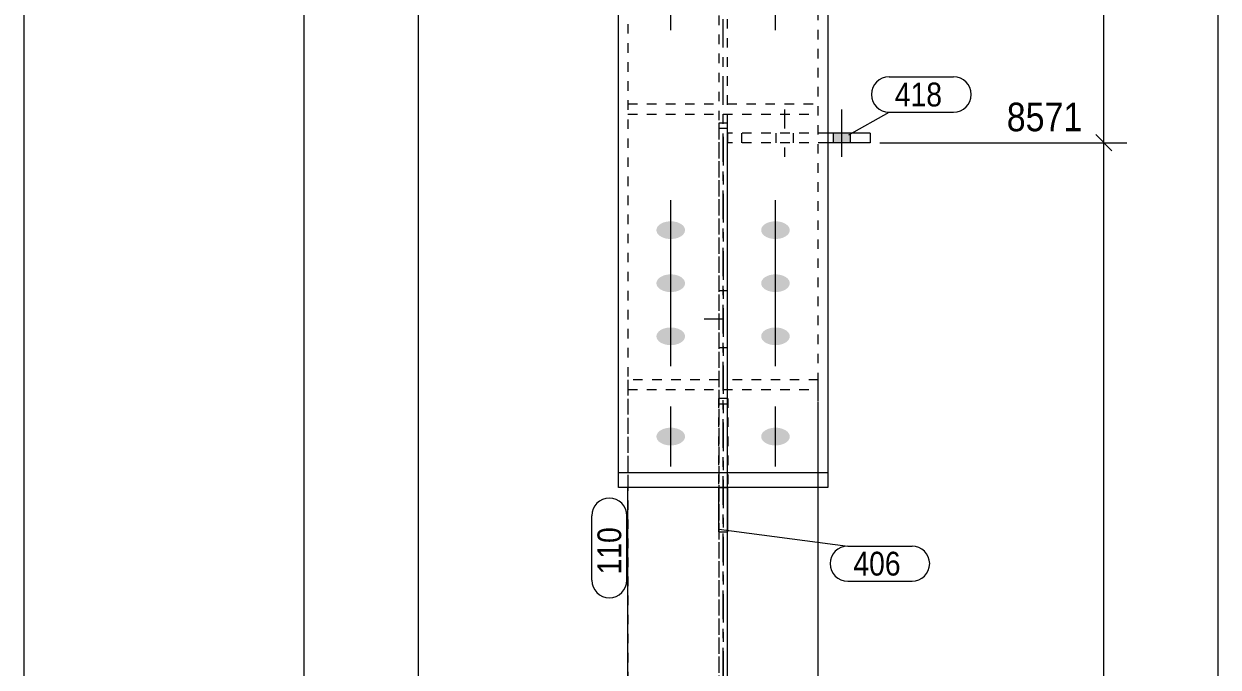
# Model space of a CAD drawing. Header units: millimetres. Extents: x 2 to 579, y 1 to 825.
# Drawn here: x 5 to 130.4, y 590.8 to 658.3 of the extents above; entities that cross this region are included whole.
import ezdxf

# ---------------------------------------------------------------- set-up
doc = ezdxf.new("R2010")
doc.units = ezdxf.units.MM
for name, pattern in [('XKITLINE00', [0]), ('XKITLINE01', [4, 1, -1, 1, -1]), ('XKITLINE02', [4, 2, -2]), ('XKITLINE03', [6, 3, -1, 1, -1])]:
    doc.linetypes.add(name, pattern=pattern)
for name, color, linetype, lineweight in [('Bolt', 3, 'Continuous', 0), ('Dimensions', 7, 'Continuous', 0), ('DrawingSheet', 5, 'Continuous', 0), ('Part', 2, 'Continuous', 0), ('PartMark', 7, 'Continuous', 0)]:
    doc.layers.add(name, color=color, linetype=linetype, lineweight=lineweight)
doc.styles.add('ARIAL', font='ARIAL.TTF')

# ---------------------------------------------------------------- blocks, each defined once
blk = doc.blocks.new('*A43')
at = {"layer": 'Bolt'}
for points in [[(72.91, 635.71), (72.88, 635.71), (72.84, 635.71), (72.8, 635.71), (72.77, 635.72), (72.73, 635.72), (72.69, 635.72), (72.66, 635.73), (72.62, 635.73), (72.59, 635.74), (72.55, 635.74), (72.51, 635.75), (72.48, 635.76), (72.44, 635.76), (72.41, 635.77), (72.38, 635.78), (72.34, 635.79), (72.31, 635.8), (72.28, 635.81), (72.24, 635.82), (72.21, 635.83), (72.18, 635.84), (72.15, 635.85), (72.12, 635.87), (72.09, 635.88), (72.06, 635.89), (72.03, 635.91), (72, 635.92), (71.97, 635.94), (71.94, 635.95), (71.92, 635.97), (71.89, 635.98), (71.86, 636), (71.84, 636.02), (71.81, 636.03), (71.79, 636.05), (71.77, 636.07), (71.75, 636.09), (71.72, 636.1), (71.7, 636.12), (71.68, 636.14), (71.66, 636.16), (71.64, 636.18), (71.63, 636.2), (71.61, 636.22), (71.59, 636.24), (71.58, 636.26), (71.56, 636.28), (71.55, 636.3), (71.54, 636.33), (71.53, 636.35), (71.51, 636.37), (71.5, 636.39), (71.49, 636.41), (71.49, 636.44), (71.48, 636.46), (71.47, 636.48), (71.47, 636.5), (71.46, 636.53), (71.46, 636.55), (71.45, 636.57), (71.45, 636.59), (71.45, 636.62), (71.45, 636.64), (71.45, 636.66), (71.45, 636.68), (71.45, 636.71), (71.46, 636.73), (71.46, 636.75), (71.47, 636.78), (71.47, 636.8), (71.48, 636.82), (71.49, 636.84), (71.49, 636.86), (71.5, 636.89), (71.51, 636.91), (71.53, 636.93), (71.54, 636.95), (71.55, 636.97), (71.56, 636.99), (71.58, 637.02), (71.59, 637.04), (71.61, 637.06), (71.63, 637.08), (71.64, 637.1), (71.66, 637.12), (71.68, 637.14), (71.7, 637.15), (71.72, 637.17), (71.75, 637.19), (71.77, 637.21), (71.79, 637.23), (71.81, 637.25), (71.84, 637.26), (71.86, 637.28), (71.89, 637.3), (71.92, 637.31), (71.94, 637.33), (71.97, 637.34), (72, 637.36), (72.03, 637.37), (72.06, 637.38), (72.09, 637.4), (72.12, 637.41), (72.15, 637.42), (72.18, 637.44), (72.21, 637.45), (72.24, 637.46), (72.28, 637.47), (72.31, 637.48), (72.34, 637.49), (72.38, 637.5), (72.41, 637.51), (72.44, 637.51), (72.48, 637.52), (72.51, 637.53), (72.55, 637.53), (72.59, 637.54), (72.62, 637.54), (72.66, 637.55), (72.69, 637.55), (72.73, 637.56), (72.77, 637.56), (72.8, 637.56), (72.84, 637.56), (72.88, 637.57), (72.91, 637.57), (72.95, 637.57), (72.99, 637.57), (73.02, 637.57), (73.06, 637.56), (73.1, 637.56), (73.13, 637.56), (73.17, 637.56), (73.21, 637.55), (73.24, 637.55), (73.28, 637.54), (73.31, 637.54), (73.35, 637.53), (73.39, 637.53), (73.42, 637.52), (73.46, 637.51), (73.49, 637.51), (73.52, 637.5), (73.56, 637.49), (73.59, 637.48), (73.62, 637.47), (73.66, 637.46), (73.69, 637.45), (73.72, 637.44), (73.75, 637.42), (73.78, 637.41), (73.81, 637.4), (73.84, 637.38), (73.87, 637.37), (73.9, 637.36), (73.93, 637.34), (73.96, 637.33), (73.98, 637.31), (74.01, 637.3), (74.04, 637.28), (74.06, 637.26), (74.09, 637.25), (74.11, 637.23), (74.13, 637.21), (74.15, 637.19), (74.18, 637.17), (74.2, 637.15), (74.22, 637.14), (74.24, 637.12), (74.26, 637.1), (74.27, 637.08), (74.29, 637.06), (74.31, 637.04), (74.32, 637.02), (74.34, 636.99), (74.35, 636.97), (74.36, 636.95), (74.37, 636.93), (74.39, 636.91), (74.4, 636.89), (74.41, 636.86), (74.41, 636.84), (74.42, 636.82), (74.43, 636.8), (74.43, 636.78), (74.44, 636.75), (74.44, 636.73), (74.45, 636.71), (74.45, 636.68), (74.45, 636.66), (74.45, 636.64), (74.45, 636.62), (74.45, 636.59), (74.45, 636.57), (74.44, 636.55), (74.44, 636.53), (74.43, 636.5), (74.43, 636.48), (74.42, 636.46), (74.41, 636.44), (74.41, 636.41), (74.4, 636.39), (74.39, 636.37), (74.37, 636.35), (74.36, 636.33), (74.35, 636.3), (74.34, 636.28), (74.32, 636.26), (74.31, 636.24), (74.29, 636.22), (74.27, 636.2), (74.26, 636.18), (74.24, 636.16), (74.22, 636.14), (74.2, 636.12), (74.18, 636.1), (74.15, 636.09), (74.13, 636.07), (74.11, 636.05), (74.09, 636.03), (74.06, 636.02), (74.04, 636), (74.01, 635.98), (73.98, 635.97), (73.96, 635.95), (73.93, 635.94), (73.9, 635.92), (73.87, 635.91), (73.84, 635.89), (73.81, 635.88), (73.78, 635.87), (73.75, 635.85), (73.72, 635.84), (73.69, 635.83), (73.66, 635.82), (73.62, 635.81), (73.59, 635.8), (73.56, 635.79), (73.52, 635.78), (73.49, 635.77), (73.46, 635.76), (73.42, 635.76), (73.39, 635.75), (73.35, 635.74), (73.31, 635.74), (73.28, 635.73), (73.24, 635.73), (73.21, 635.72), (73.17, 635.72), (73.13, 635.72), (73.1, 635.71), (73.06, 635.71), (73.02, 635.71), (72.99, 635.71), (72.95, 635.71)], [(83.91, 635.71), (83.88, 635.71), (83.84, 635.71), (83.8, 635.71), (83.77, 635.72), (83.73, 635.72), (83.69, 635.72), (83.66, 635.73), (83.62, 635.73), (83.59, 635.74), (83.55, 635.74), (83.51, 635.75), (83.48, 635.76), (83.44, 635.76), (83.41, 635.77), (83.38, 635.78), (83.34, 635.79), (83.31, 635.8), (83.28, 635.81), (83.24, 635.82), (83.21, 635.83), (83.18, 635.84), (83.15, 635.85), (83.12, 635.87), (83.09, 635.88), (83.06, 635.89), (83.03, 635.91), (83, 635.92), (82.97, 635.94), (82.94, 635.95), (82.92, 635.97), (82.89, 635.98), (82.86, 636), (82.84, 636.02), (82.81, 636.03), (82.79, 636.05), (82.77, 636.07), (82.75, 636.09), (82.72, 636.1), (82.7, 636.12), (82.68, 636.14), (82.66, 636.16), (82.64, 636.18), (82.63, 636.2), (82.61, 636.22), (82.59, 636.24), (82.58, 636.26), (82.56, 636.28), (82.55, 636.3), (82.54, 636.33), (82.53, 636.35), (82.51, 636.37), (82.5, 636.39), (82.49, 636.41), (82.49, 636.44), (82.48, 636.46), (82.47, 636.48), (82.47, 636.5), (82.46, 636.53), (82.46, 636.55), (82.45, 636.57), (82.45, 636.59), (82.45, 636.62), (82.45, 636.64), (82.45, 636.66), (82.45, 636.68), (82.45, 636.71), (82.46, 636.73), (82.46, 636.75), (82.47, 636.78), (82.47, 636.8), (82.48, 636.82), (82.49, 636.84), (82.49, 636.86), (82.5, 636.89), (82.51, 636.91), (82.53, 636.93), (82.54, 636.95), (82.55, 636.97), (82.56, 636.99), (82.58, 637.02), (82.59, 637.04), (82.61, 637.06), (82.63, 637.08), (82.64, 637.1), (82.66, 637.12), (82.68, 637.14), (82.7, 637.15), (82.72, 637.17), (82.75, 637.19), (82.77, 637.21), (82.79, 637.23), (82.81, 637.25), (82.84, 637.26), (82.86, 637.28), (82.89, 637.3), (82.92, 637.31), (82.94, 637.33), (82.97, 637.34), (83, 637.36), (83.03, 637.37), (83.06, 637.38), (83.09, 637.4), (83.12, 637.41), (83.15, 637.42), (83.18, 637.44), (83.21, 637.45), (83.24, 637.46), (83.28, 637.47), (83.31, 637.48), (83.34, 637.49), (83.38, 637.5), (83.41, 637.51), (83.44, 637.51), (83.48, 637.52), (83.51, 637.53), (83.55, 637.53), (83.59, 637.54), (83.62, 637.54), (83.66, 637.55), (83.69, 637.55), (83.73, 637.56), (83.77, 637.56), (83.8, 637.56), (83.84, 637.56), (83.88, 637.57), (83.91, 637.57), (83.95, 637.57), (83.99, 637.57), (84.02, 637.57), (84.06, 637.56), (84.1, 637.56), (84.13, 637.56), (84.17, 637.56), (84.21, 637.55), (84.24, 637.55), (84.28, 637.54), (84.31, 637.54), (84.35, 637.53), (84.39, 637.53), (84.42, 637.52), (84.46, 637.51), (84.49, 637.51), (84.52, 637.5), (84.56, 637.49), (84.59, 637.48), (84.62, 637.47), (84.66, 637.46), (84.69, 637.45), (84.72, 637.44), (84.75, 637.42), (84.78, 637.41), (84.81, 637.4), (84.84, 637.38), (84.87, 637.37), (84.9, 637.36), (84.93, 637.34), (84.96, 637.33), (84.98, 637.31), (85.01, 637.3), (85.04, 637.28), (85.06, 637.26), (85.09, 637.25), (85.11, 637.23), (85.13, 637.21), (85.15, 637.19), (85.18, 637.17), (85.2, 637.15), (85.22, 637.14), (85.24, 637.12), (85.26, 637.1), (85.27, 637.08), (85.29, 637.06), (85.31, 637.04), (85.32, 637.02), (85.34, 636.99), (85.35, 636.97), (85.36, 636.95), (85.37, 636.93), (85.39, 636.91), (85.4, 636.89), (85.41, 636.86), (85.41, 636.84), (85.42, 636.82), (85.43, 636.8), (85.43, 636.78), (85.44, 636.75), (85.44, 636.73), (85.45, 636.71), (85.45, 636.68), (85.45, 636.66), (85.45, 636.64), (85.45, 636.62), (85.45, 636.59), (85.45, 636.57), (85.44, 636.55), (85.44, 636.53), (85.43, 636.5), (85.43, 636.48), (85.42, 636.46), (85.41, 636.44), (85.41, 636.41), (85.4, 636.39), (85.39, 636.37), (85.37, 636.35), (85.36, 636.33), (85.35, 636.3), (85.34, 636.28), (85.32, 636.26), (85.31, 636.24), (85.29, 636.22), (85.27, 636.2), (85.26, 636.18), (85.24, 636.16), (85.22, 636.14), (85.2, 636.12), (85.18, 636.1), (85.15, 636.09), (85.13, 636.07), (85.11, 636.05), (85.09, 636.03), (85.06, 636.02), (85.04, 636), (85.01, 635.98), (84.98, 635.97), (84.96, 635.95), (84.93, 635.94), (84.9, 635.92), (84.87, 635.91), (84.84, 635.89), (84.81, 635.88), (84.78, 635.87), (84.75, 635.85), (84.72, 635.84), (84.69, 635.83), (84.66, 635.82), (84.62, 635.81), (84.59, 635.8), (84.56, 635.79), (84.52, 635.78), (84.49, 635.77), (84.46, 635.76), (84.42, 635.76), (84.39, 635.75), (84.35, 635.74), (84.31, 635.74), (84.28, 635.73), (84.24, 635.73), (84.21, 635.72), (84.17, 635.72), (84.13, 635.72), (84.1, 635.71), (84.06, 635.71), (84.02, 635.71), (83.99, 635.71), (83.95, 635.71)], [(72.91, 630.14), (72.88, 630.14), (72.84, 630.14), (72.8, 630.14), (72.77, 630.15), (72.73, 630.15), (72.69, 630.15), (72.66, 630.16), (72.62, 630.16), (72.59, 630.17), (72.55, 630.17), (72.51, 630.18), (72.48, 630.19), (72.44, 630.19), (72.41, 630.2), (72.38, 630.21), (72.34, 630.22), (72.31, 630.23), (72.28, 630.24), (72.24, 630.25), (72.21, 630.26), (72.18, 630.27), (72.15, 630.28), (72.12, 630.29), (72.09, 630.31), (72.06, 630.32), (72.03, 630.33), (72, 630.35), (71.97, 630.36), (71.94, 630.38), (71.92, 630.39), (71.89, 630.41), (71.86, 630.43), (71.84, 630.44), (71.81, 630.46), (71.79, 630.48), (71.77, 630.5), (71.75, 630.51), (71.72, 630.53), (71.7, 630.55), (71.68, 630.57), (71.66, 630.59), (71.64, 630.61), (71.63, 630.63), (71.61, 630.65), (71.59, 630.67), (71.58, 630.69), (71.56, 630.71), (71.55, 630.73), (71.54, 630.75), (71.53, 630.78), (71.51, 630.8), (71.5, 630.82), (71.49, 630.84), (71.49, 630.86), (71.48, 630.89), (71.47, 630.91), (71.47, 630.93), (71.46, 630.95), (71.46, 630.98), (71.45, 631), (71.45, 631.02), (71.45, 631.04), (71.45, 631.07), (71.45, 631.09), (71.45, 631.11), (71.45, 631.14), (71.46, 631.16), (71.46, 631.18), (71.47, 631.2), (71.47, 631.23), (71.48, 631.25), (71.49, 631.27), (71.49, 631.29), (71.5, 631.31), (71.51, 631.34), (71.53, 631.36), (71.54, 631.38), (71.55, 631.4), (71.56, 631.42), (71.58, 631.44), (71.59, 631.46), (71.61, 631.48), (71.63, 631.5), (71.64, 631.52), (71.66, 631.54), (71.68, 631.56), (71.7, 631.58), (71.72, 631.6), (71.75, 631.62), (71.77, 631.64), (71.79, 631.66), (71.81, 631.67), (71.84, 631.69), (71.86, 631.71), (71.89, 631.72), (71.92, 631.74), (71.94, 631.76), (71.97, 631.77), (72, 631.78), (72.03, 631.8), (72.06, 631.81), (72.09, 631.83), (72.12, 631.84), (72.15, 631.85), (72.18, 631.86), (72.21, 631.87), (72.24, 631.89), (72.28, 631.9), (72.31, 631.91), (72.34, 631.92), (72.38, 631.92), (72.41, 631.93), (72.44, 631.94), (72.48, 631.95), (72.51, 631.96), (72.55, 631.96), (72.59, 631.97), (72.62, 631.97), (72.66, 631.98), (72.69, 631.98), (72.73, 631.99), (72.77, 631.99), (72.8, 631.99), (72.84, 631.99), (72.88, 631.99), (72.91, 632), (72.95, 632), (72.99, 632), (73.02, 631.99), (73.06, 631.99), (73.1, 631.99), (73.13, 631.99), (73.17, 631.99), (73.21, 631.98), (73.24, 631.98), (73.28, 631.97), (73.31, 631.97), (73.35, 631.96), (73.39, 631.96), (73.42, 631.95), (73.46, 631.94), (73.49, 631.93), (73.52, 631.92), (73.56, 631.92), (73.59, 631.91), (73.62, 631.9), (73.66, 631.89), (73.69, 631.87), (73.72, 631.86), (73.75, 631.85), (73.78, 631.84), (73.81, 631.83), (73.84, 631.81), (73.87, 631.8), (73.9, 631.78), (73.93, 631.77), (73.96, 631.76), (73.98, 631.74), (74.01, 631.72), (74.04, 631.71), (74.06, 631.69), (74.09, 631.67), (74.11, 631.66), (74.13, 631.64), (74.15, 631.62), (74.18, 631.6), (74.2, 631.58), (74.22, 631.56), (74.24, 631.54), (74.26, 631.52), (74.27, 631.5), (74.29, 631.48), (74.31, 631.46), (74.32, 631.44), (74.34, 631.42), (74.35, 631.4), (74.36, 631.38), (74.37, 631.36), (74.39, 631.34), (74.4, 631.31), (74.41, 631.29), (74.41, 631.27), (74.42, 631.25), (74.43, 631.23), (74.43, 631.2), (74.44, 631.18), (74.44, 631.16), (74.45, 631.14), (74.45, 631.11), (74.45, 631.09), (74.45, 631.07), (74.45, 631.04), (74.45, 631.02), (74.45, 631), (74.44, 630.98), (74.44, 630.95), (74.43, 630.93), (74.43, 630.91), (74.42, 630.89), (74.41, 630.86), (74.41, 630.84), (74.4, 630.82), (74.39, 630.8), (74.37, 630.78), (74.36, 630.75), (74.35, 630.73), (74.34, 630.71), (74.32, 630.69), (74.31, 630.67), (74.29, 630.65), (74.27, 630.63), (74.26, 630.61), (74.24, 630.59), (74.22, 630.57), (74.2, 630.55), (74.18, 630.53), (74.15, 630.51), (74.13, 630.5), (74.11, 630.48), (74.09, 630.46), (74.06, 630.44), (74.04, 630.43), (74.01, 630.41), (73.98, 630.39), (73.96, 630.38), (73.93, 630.36), (73.9, 630.35), (73.87, 630.33), (73.84, 630.32), (73.81, 630.31), (73.78, 630.29), (73.75, 630.28), (73.72, 630.27), (73.69, 630.26), (73.66, 630.25), (73.62, 630.24), (73.59, 630.23), (73.56, 630.22), (73.52, 630.21), (73.49, 630.2), (73.46, 630.19), (73.42, 630.19), (73.39, 630.18), (73.35, 630.17), (73.31, 630.17), (73.28, 630.16), (73.24, 630.16), (73.21, 630.15), (73.17, 630.15), (73.13, 630.15), (73.1, 630.14), (73.06, 630.14), (73.02, 630.14), (72.99, 630.14), (72.95, 630.14)], [(83.91, 630.14), (83.88, 630.14), (83.84, 630.14), (83.8, 630.14), (83.77, 630.15), (83.73, 630.15), (83.69, 630.15), (83.66, 630.16), (83.62, 630.16), (83.59, 630.17), (83.55, 630.17), (83.51, 630.18), (83.48, 630.19), (83.44, 630.19), (83.41, 630.2), (83.38, 630.21), (83.34, 630.22), (83.31, 630.23), (83.28, 630.24), (83.24, 630.25), (83.21, 630.26), (83.18, 630.27), (83.15, 630.28), (83.12, 630.29), (83.09, 630.31), (83.06, 630.32), (83.03, 630.33), (83, 630.35), (82.97, 630.36), (82.94, 630.38), (82.92, 630.39), (82.89, 630.41), (82.86, 630.43), (82.84, 630.44), (82.81, 630.46), (82.79, 630.48), (82.77, 630.5), (82.75, 630.51), (82.72, 630.53), (82.7, 630.55), (82.68, 630.57), (82.66, 630.59), (82.64, 630.61), (82.63, 630.63), (82.61, 630.65), (82.59, 630.67), (82.58, 630.69), (82.56, 630.71), (82.55, 630.73), (82.54, 630.75), (82.53, 630.78), (82.51, 630.8), (82.5, 630.82), (82.49, 630.84), (82.49, 630.86), (82.48, 630.89), (82.47, 630.91), (82.47, 630.93), (82.46, 630.95), (82.46, 630.98), (82.45, 631), (82.45, 631.02), (82.45, 631.04), (82.45, 631.07), (82.45, 631.09), (82.45, 631.11), (82.45, 631.14), (82.46, 631.16), (82.46, 631.18), (82.47, 631.2), (82.47, 631.23), (82.48, 631.25), (82.49, 631.27), (82.49, 631.29), (82.5, 631.31), (82.51, 631.34), (82.53, 631.36), (82.54, 631.38), (82.55, 631.4), (82.56, 631.42), (82.58, 631.44), (82.59, 631.46), (82.61, 631.48), (82.63, 631.5), (82.64, 631.52), (82.66, 631.54), (82.68, 631.56), (82.7, 631.58), (82.72, 631.6), (82.75, 631.62), (82.77, 631.64), (82.79, 631.66), (82.81, 631.67), (82.84, 631.69), (82.86, 631.71), (82.89, 631.72), (82.92, 631.74), (82.94, 631.76), (82.97, 631.77), (83, 631.78), (83.03, 631.8), (83.06, 631.81), (83.09, 631.83), (83.12, 631.84), (83.15, 631.85), (83.18, 631.86), (83.21, 631.87), (83.24, 631.89), (83.28, 631.9), (83.31, 631.91), (83.34, 631.92), (83.38, 631.92), (83.41, 631.93), (83.44, 631.94), (83.48, 631.95), (83.51, 631.96), (83.55, 631.96), (83.59, 631.97), (83.62, 631.97), (83.66, 631.98), (83.69, 631.98), (83.73, 631.99), (83.77, 631.99), (83.8, 631.99), (83.84, 631.99), (83.88, 631.99), (83.91, 632), (83.95, 632), (83.99, 632), (84.02, 631.99), (84.06, 631.99), (84.1, 631.99), (84.13, 631.99), (84.17, 631.99), (84.21, 631.98), (84.24, 631.98), (84.28, 631.97), (84.31, 631.97), (84.35, 631.96), (84.39, 631.96), (84.42, 631.95), (84.46, 631.94), (84.49, 631.93), (84.52, 631.92), (84.56, 631.92), (84.59, 631.91), (84.62, 631.9), (84.66, 631.89), (84.69, 631.87), (84.72, 631.86), (84.75, 631.85), (84.78, 631.84), (84.81, 631.83), (84.84, 631.81), (84.87, 631.8), (84.9, 631.78), (84.93, 631.77), (84.96, 631.76), (84.98, 631.74), (85.01, 631.72), (85.04, 631.71), (85.06, 631.69), (85.09, 631.67), (85.11, 631.66), (85.13, 631.64), (85.15, 631.62), (85.18, 631.6), (85.2, 631.58), (85.22, 631.56), (85.24, 631.54), (85.26, 631.52), (85.27, 631.5), (85.29, 631.48), (85.31, 631.46), (85.32, 631.44), (85.34, 631.42), (85.35, 631.4), (85.36, 631.38), (85.37, 631.36), (85.39, 631.34), (85.4, 631.31), (85.41, 631.29), (85.41, 631.27), (85.42, 631.25), (85.43, 631.23), (85.43, 631.2), (85.44, 631.18), (85.44, 631.16), (85.45, 631.14), (85.45, 631.11), (85.45, 631.09), (85.45, 631.07), (85.45, 631.04), (85.45, 631.02), (85.45, 631), (85.44, 630.98), (85.44, 630.95), (85.43, 630.93), (85.43, 630.91), (85.42, 630.89), (85.41, 630.86), (85.41, 630.84), (85.4, 630.82), (85.39, 630.8), (85.37, 630.78), (85.36, 630.75), (85.35, 630.73), (85.34, 630.71), (85.32, 630.69), (85.31, 630.67), (85.29, 630.65), (85.27, 630.63), (85.26, 630.61), (85.24, 630.59), (85.22, 630.57), (85.2, 630.55), (85.18, 630.53), (85.15, 630.51), (85.13, 630.5), (85.11, 630.48), (85.09, 630.46), (85.06, 630.44), (85.04, 630.43), (85.01, 630.41), (84.98, 630.39), (84.96, 630.38), (84.93, 630.36), (84.9, 630.35), (84.87, 630.33), (84.84, 630.32), (84.81, 630.31), (84.78, 630.29), (84.75, 630.28), (84.72, 630.27), (84.69, 630.26), (84.66, 630.25), (84.62, 630.24), (84.59, 630.23), (84.56, 630.22), (84.52, 630.21), (84.49, 630.2), (84.46, 630.19), (84.42, 630.19), (84.39, 630.18), (84.35, 630.17), (84.31, 630.17), (84.28, 630.16), (84.24, 630.16), (84.21, 630.15), (84.17, 630.15), (84.13, 630.15), (84.1, 630.14), (84.06, 630.14), (84.02, 630.14), (83.99, 630.14), (83.95, 630.14)], [(72.91, 624.57), (72.88, 624.57), (72.84, 624.57), (72.8, 624.57), (72.77, 624.57), (72.73, 624.58), (72.69, 624.58), (72.66, 624.58), (72.62, 624.59), (72.59, 624.59), (72.55, 624.6), (72.51, 624.61), (72.48, 624.61), (72.44, 624.62), (72.41, 624.63), (72.38, 624.64), (72.34, 624.65), (72.31, 624.66), (72.28, 624.67), (72.24, 624.68), (72.21, 624.69), (72.18, 624.7), (72.15, 624.71), (72.12, 624.72), (72.09, 624.74), (72.06, 624.75), (72.03, 624.76), (72, 624.78), (71.97, 624.79), (71.94, 624.81), (71.92, 624.82), (71.89, 624.84), (71.86, 624.85), (71.84, 624.87), (71.81, 624.89), (71.79, 624.91), (71.77, 624.92), (71.75, 624.94), (71.72, 624.96), (71.7, 624.98), (71.68, 625), (71.66, 625.02), (71.64, 625.04), (71.63, 625.06), (71.61, 625.08), (71.59, 625.1), (71.58, 625.12), (71.56, 625.14), (71.55, 625.16), (71.54, 625.18), (71.53, 625.2), (71.51, 625.23), (71.5, 625.25), (71.49, 625.27), (71.49, 625.29), (71.48, 625.31), (71.47, 625.34), (71.47, 625.36), (71.46, 625.38), (71.46, 625.4), (71.45, 625.43), (71.45, 625.45), (71.45, 625.47), (71.45, 625.5), (71.45, 625.52), (71.45, 625.54), (71.45, 625.56), (71.46, 625.59), (71.46, 625.61), (71.47, 625.63), (71.47, 625.65), (71.48, 625.68), (71.49, 625.7), (71.49, 625.72), (71.5, 625.74), (71.51, 625.76), (71.53, 625.79), (71.54, 625.81), (71.55, 625.83), (71.56, 625.85), (71.58, 625.87), (71.59, 625.89), (71.61, 625.91), (71.63, 625.93), (71.64, 625.95), (71.66, 625.97), (71.68, 625.99), (71.7, 626.01), (71.72, 626.03), (71.75, 626.05), (71.77, 626.07), (71.79, 626.08), (71.81, 626.1), (71.84, 626.12), (71.86, 626.14), (71.89, 626.15), (71.92, 626.17), (71.94, 626.18), (71.97, 626.2), (72, 626.21), (72.03, 626.23), (72.06, 626.24), (72.09, 626.25), (72.12, 626.27), (72.15, 626.28), (72.18, 626.29), (72.21, 626.3), (72.24, 626.31), (72.28, 626.32), (72.31, 626.33), (72.34, 626.34), (72.38, 626.35), (72.41, 626.36), (72.44, 626.37), (72.48, 626.38), (72.51, 626.38), (72.55, 626.39), (72.59, 626.4), (72.62, 626.4), (72.66, 626.41), (72.69, 626.41), (72.73, 626.41), (72.77, 626.42), (72.8, 626.42), (72.84, 626.42), (72.88, 626.42), (72.91, 626.42), (72.95, 626.42), (72.99, 626.42), (73.02, 626.42), (73.06, 626.42), (73.1, 626.42), (73.13, 626.42), (73.17, 626.41), (73.21, 626.41), (73.24, 626.41), (73.28, 626.4), (73.31, 626.4), (73.35, 626.39), (73.39, 626.38), (73.42, 626.38), (73.46, 626.37), (73.49, 626.36), (73.52, 626.35), (73.56, 626.34), (73.59, 626.33), (73.62, 626.32), (73.66, 626.31), (73.69, 626.3), (73.72, 626.29), (73.75, 626.28), (73.78, 626.27), (73.81, 626.25), (73.84, 626.24), (73.87, 626.23), (73.9, 626.21), (73.93, 626.2), (73.96, 626.18), (73.98, 626.17), (74.01, 626.15), (74.04, 626.14), (74.06, 626.12), (74.09, 626.1), (74.11, 626.08), (74.13, 626.07), (74.15, 626.05), (74.18, 626.03), (74.2, 626.01), (74.22, 625.99), (74.24, 625.97), (74.26, 625.95), (74.27, 625.93), (74.29, 625.91), (74.31, 625.89), (74.32, 625.87), (74.34, 625.85), (74.35, 625.83), (74.36, 625.81), (74.37, 625.79), (74.39, 625.76), (74.4, 625.74), (74.41, 625.72), (74.41, 625.7), (74.42, 625.68), (74.43, 625.65), (74.43, 625.63), (74.44, 625.61), (74.44, 625.59), (74.45, 625.56), (74.45, 625.54), (74.45, 625.52), (74.45, 625.5), (74.45, 625.47), (74.45, 625.45), (74.45, 625.43), (74.44, 625.4), (74.44, 625.38), (74.43, 625.36), (74.43, 625.34), (74.42, 625.31), (74.41, 625.29), (74.41, 625.27), (74.4, 625.25), (74.39, 625.23), (74.37, 625.2), (74.36, 625.18), (74.35, 625.16), (74.34, 625.14), (74.32, 625.12), (74.31, 625.1), (74.29, 625.08), (74.27, 625.06), (74.26, 625.04), (74.24, 625.02), (74.22, 625), (74.2, 624.98), (74.18, 624.96), (74.15, 624.94), (74.13, 624.92), (74.11, 624.91), (74.09, 624.89), (74.06, 624.87), (74.04, 624.85), (74.01, 624.84), (73.98, 624.82), (73.96, 624.81), (73.93, 624.79), (73.9, 624.78), (73.87, 624.76), (73.84, 624.75), (73.81, 624.74), (73.78, 624.72), (73.75, 624.71), (73.72, 624.7), (73.69, 624.69), (73.66, 624.68), (73.62, 624.67), (73.59, 624.66), (73.56, 624.65), (73.52, 624.64), (73.49, 624.63), (73.46, 624.62), (73.42, 624.61), (73.39, 624.61), (73.35, 624.6), (73.31, 624.59), (73.28, 624.59), (73.24, 624.58), (73.21, 624.58), (73.17, 624.58), (73.13, 624.57), (73.1, 624.57), (73.06, 624.57), (73.02, 624.57), (72.99, 624.57), (72.95, 624.57)], [(83.91, 624.57), (83.88, 624.57), (83.84, 624.57), (83.8, 624.57), (83.77, 624.57), (83.73, 624.58), (83.69, 624.58), (83.66, 624.58), (83.62, 624.59), (83.59, 624.59), (83.55, 624.6), (83.51, 624.61), (83.48, 624.61), (83.44, 624.62), (83.41, 624.63), (83.38, 624.64), (83.34, 624.65), (83.31, 624.66), (83.28, 624.67), (83.24, 624.68), (83.21, 624.69), (83.18, 624.7), (83.15, 624.71), (83.12, 624.72), (83.09, 624.74), (83.06, 624.75), (83.03, 624.76), (83, 624.78), (82.97, 624.79), (82.94, 624.81), (82.92, 624.82), (82.89, 624.84), (82.86, 624.85), (82.84, 624.87), (82.81, 624.89), (82.79, 624.91), (82.77, 624.92), (82.75, 624.94), (82.72, 624.96), (82.7, 624.98), (82.68, 625), (82.66, 625.02), (82.64, 625.04), (82.63, 625.06), (82.61, 625.08), (82.59, 625.1), (82.58, 625.12), (82.56, 625.14), (82.55, 625.16), (82.54, 625.18), (82.53, 625.2), (82.51, 625.23), (82.5, 625.25), (82.49, 625.27), (82.49, 625.29), (82.48, 625.31), (82.47, 625.34), (82.47, 625.36), (82.46, 625.38), (82.46, 625.4), (82.45, 625.43), (82.45, 625.45), (82.45, 625.47), (82.45, 625.5), (82.45, 625.52), (82.45, 625.54), (82.45, 625.56), (82.46, 625.59), (82.46, 625.61), (82.47, 625.63), (82.47, 625.65), (82.48, 625.68), (82.49, 625.7), (82.49, 625.72), (82.5, 625.74), (82.51, 625.76), (82.53, 625.79), (82.54, 625.81), (82.55, 625.83), (82.56, 625.85), (82.58, 625.87), (82.59, 625.89), (82.61, 625.91), (82.63, 625.93), (82.64, 625.95), (82.66, 625.97), (82.68, 625.99), (82.7, 626.01), (82.72, 626.03), (82.75, 626.05), (82.77, 626.07), (82.79, 626.08), (82.81, 626.1), (82.84, 626.12), (82.86, 626.14), (82.89, 626.15), (82.92, 626.17), (82.94, 626.18), (82.97, 626.2), (83, 626.21), (83.03, 626.23), (83.06, 626.24), (83.09, 626.25), (83.12, 626.27), (83.15, 626.28), (83.18, 626.29), (83.21, 626.3), (83.24, 626.31), (83.28, 626.32), (83.31, 626.33), (83.34, 626.34), (83.38, 626.35), (83.41, 626.36), (83.44, 626.37), (83.48, 626.38), (83.51, 626.38), (83.55, 626.39), (83.59, 626.4), (83.62, 626.4), (83.66, 626.41), (83.69, 626.41), (83.73, 626.41), (83.77, 626.42), (83.8, 626.42), (83.84, 626.42), (83.88, 626.42), (83.91, 626.42), (83.95, 626.42), (83.99, 626.42), (84.02, 626.42), (84.06, 626.42), (84.1, 626.42), (84.13, 626.42), (84.17, 626.41), (84.21, 626.41), (84.24, 626.41), (84.28, 626.4), (84.31, 626.4), (84.35, 626.39), (84.39, 626.38), (84.42, 626.38), (84.46, 626.37), (84.49, 626.36), (84.52, 626.35), (84.56, 626.34), (84.59, 626.33), (84.62, 626.32), (84.66, 626.31), (84.69, 626.3), (84.72, 626.29), (84.75, 626.28), (84.78, 626.27), (84.81, 626.25), (84.84, 626.24), (84.87, 626.23), (84.9, 626.21), (84.93, 626.2), (84.96, 626.18), (84.98, 626.17), (85.01, 626.15), (85.04, 626.14), (85.06, 626.12), (85.09, 626.1), (85.11, 626.08), (85.13, 626.07), (85.15, 626.05), (85.18, 626.03), (85.2, 626.01), (85.22, 625.99), (85.24, 625.97), (85.26, 625.95), (85.27, 625.93), (85.29, 625.91), (85.31, 625.89), (85.32, 625.87), (85.34, 625.85), (85.35, 625.83), (85.36, 625.81), (85.37, 625.79), (85.39, 625.76), (85.4, 625.74), (85.41, 625.72), (85.41, 625.7), (85.42, 625.68), (85.43, 625.65), (85.43, 625.63), (85.44, 625.61), (85.44, 625.59), (85.45, 625.56), (85.45, 625.54), (85.45, 625.52), (85.45, 625.5), (85.45, 625.47), (85.45, 625.45), (85.45, 625.43), (85.44, 625.4), (85.44, 625.38), (85.43, 625.36), (85.43, 625.34), (85.42, 625.31), (85.41, 625.29), (85.41, 625.27), (85.4, 625.25), (85.39, 625.23), (85.37, 625.2), (85.36, 625.18), (85.35, 625.16), (85.34, 625.14), (85.32, 625.12), (85.31, 625.1), (85.29, 625.08), (85.27, 625.06), (85.26, 625.04), (85.24, 625.02), (85.22, 625), (85.2, 624.98), (85.18, 624.96), (85.15, 624.94), (85.13, 624.92), (85.11, 624.91), (85.09, 624.89), (85.06, 624.87), (85.04, 624.85), (85.01, 624.84), (84.98, 624.82), (84.96, 624.81), (84.93, 624.79), (84.9, 624.78), (84.87, 624.76), (84.84, 624.75), (84.81, 624.74), (84.78, 624.72), (84.75, 624.71), (84.72, 624.7), (84.69, 624.69), (84.66, 624.68), (84.62, 624.67), (84.59, 624.66), (84.56, 624.65), (84.52, 624.64), (84.49, 624.63), (84.46, 624.62), (84.42, 624.61), (84.39, 624.61), (84.35, 624.6), (84.31, 624.59), (84.28, 624.59), (84.24, 624.58), (84.21, 624.58), (84.17, 624.58), (84.13, 624.57), (84.1, 624.57), (84.06, 624.57), (84.02, 624.57), (83.99, 624.57), (83.95, 624.57)], [(72.91, 614.04), (72.88, 614.04), (72.84, 614.04), (72.8, 614.05), (72.77, 614.05), (72.73, 614.05), (72.69, 614.06), (72.66, 614.06), (72.62, 614.06), (72.59, 614.07), (72.55, 614.08), (72.51, 614.08), (72.48, 614.09), (72.44, 614.1), (72.41, 614.1), (72.38, 614.11), (72.34, 614.12), (72.31, 614.13), (72.28, 614.14), (72.24, 614.15), (72.21, 614.16), (72.18, 614.17), (72.15, 614.19), (72.12, 614.2), (72.09, 614.21), (72.06, 614.22), (72.03, 614.24), (72, 614.25), (71.97, 614.27), (71.94, 614.28), (71.92, 614.3), (71.89, 614.31), (71.86, 614.33), (71.84, 614.35), (71.81, 614.36), (71.79, 614.38), (71.77, 614.4), (71.75, 614.42), (71.72, 614.44), (71.7, 614.45), (71.68, 614.47), (71.66, 614.49), (71.64, 614.51), (71.63, 614.53), (71.61, 614.55), (71.59, 614.57), (71.58, 614.59), (71.56, 614.62), (71.55, 614.64), (71.54, 614.66), (71.53, 614.68), (71.51, 614.7), (71.5, 614.72), (71.49, 614.74), (71.49, 614.77), (71.48, 614.79), (71.47, 614.81), (71.47, 614.83), (71.46, 614.86), (71.46, 614.88), (71.45, 614.9), (71.45, 614.92), (71.45, 614.95), (71.45, 614.97), (71.45, 614.99), (71.45, 615.02), (71.45, 615.04), (71.46, 615.06), (71.46, 615.08), (71.47, 615.11), (71.47, 615.13), (71.48, 615.15), (71.49, 615.17), (71.49, 615.2), (71.5, 615.22), (71.51, 615.24), (71.53, 615.26), (71.54, 615.28), (71.55, 615.3), (71.56, 615.33), (71.58, 615.35), (71.59, 615.37), (71.61, 615.39), (71.63, 615.41), (71.64, 615.43), (71.66, 615.45), (71.68, 615.47), (71.7, 615.49), (71.72, 615.51), (71.75, 615.52), (71.77, 615.54), (71.79, 615.56), (71.81, 615.58), (71.84, 615.59), (71.86, 615.61), (71.89, 615.63), (71.92, 615.64), (71.94, 615.66), (71.97, 615.67), (72, 615.69), (72.03, 615.7), (72.06, 615.72), (72.09, 615.73), (72.12, 615.74), (72.15, 615.75), (72.18, 615.77), (72.21, 615.78), (72.24, 615.79), (72.28, 615.8), (72.31, 615.81), (72.34, 615.82), (72.38, 615.83), (72.41, 615.84), (72.44, 615.84), (72.48, 615.85), (72.51, 615.86), (72.55, 615.87), (72.59, 615.87), (72.62, 615.88), (72.66, 615.88), (72.69, 615.89), (72.73, 615.89), (72.77, 615.89), (72.8, 615.89), (72.84, 615.9), (72.88, 615.9), (72.91, 615.9), (72.95, 615.9), (72.99, 615.9), (73.02, 615.9), (73.06, 615.9), (73.1, 615.89), (73.13, 615.89), (73.17, 615.89), (73.21, 615.89), (73.24, 615.88), (73.28, 615.88), (73.31, 615.87), (73.35, 615.87), (73.39, 615.86), (73.42, 615.85), (73.46, 615.84), (73.49, 615.84), (73.52, 615.83), (73.56, 615.82), (73.59, 615.81), (73.62, 615.8), (73.66, 615.79), (73.69, 615.78), (73.72, 615.77), (73.75, 615.75), (73.78, 615.74), (73.81, 615.73), (73.84, 615.72), (73.87, 615.7), (73.9, 615.69), (73.93, 615.67), (73.96, 615.66), (73.98, 615.64), (74.01, 615.63), (74.04, 615.61), (74.06, 615.59), (74.09, 615.58), (74.11, 615.56), (74.13, 615.54), (74.15, 615.52), (74.18, 615.51), (74.2, 615.49), (74.22, 615.47), (74.24, 615.45), (74.26, 615.43), (74.27, 615.41), (74.29, 615.39), (74.31, 615.37), (74.32, 615.35), (74.34, 615.33), (74.35, 615.3), (74.36, 615.28), (74.37, 615.26), (74.39, 615.24), (74.4, 615.22), (74.41, 615.2), (74.41, 615.17), (74.42, 615.15), (74.43, 615.13), (74.43, 615.11), (74.44, 615.08), (74.44, 615.06), (74.45, 615.04), (74.45, 615.02), (74.45, 614.99), (74.45, 614.97), (74.45, 614.95), (74.45, 614.92), (74.45, 614.9), (74.44, 614.88), (74.44, 614.86), (74.43, 614.83), (74.43, 614.81), (74.42, 614.79), (74.41, 614.77), (74.41, 614.74), (74.4, 614.72), (74.39, 614.7), (74.37, 614.68), (74.36, 614.66), (74.35, 614.64), (74.34, 614.62), (74.32, 614.59), (74.31, 614.57), (74.29, 614.55), (74.27, 614.53), (74.26, 614.51), (74.24, 614.49), (74.22, 614.47), (74.2, 614.45), (74.18, 614.44), (74.15, 614.42), (74.13, 614.4), (74.11, 614.38), (74.09, 614.36), (74.06, 614.35), (74.04, 614.33), (74.01, 614.31), (73.98, 614.3), (73.96, 614.28), (73.93, 614.27), (73.9, 614.25), (73.87, 614.24), (73.84, 614.22), (73.81, 614.21), (73.78, 614.2), (73.75, 614.19), (73.72, 614.17), (73.69, 614.16), (73.66, 614.15), (73.62, 614.14), (73.59, 614.13), (73.56, 614.12), (73.52, 614.11), (73.49, 614.1), (73.46, 614.1), (73.42, 614.09), (73.39, 614.08), (73.35, 614.08), (73.31, 614.07), (73.28, 614.06), (73.24, 614.06), (73.21, 614.06), (73.17, 614.05), (73.13, 614.05), (73.1, 614.05), (73.06, 614.04), (73.02, 614.04), (72.99, 614.04), (72.95, 614.04)], [(83.91, 614.04), (83.88, 614.04), (83.84, 614.04), (83.8, 614.05), (83.77, 614.05), (83.73, 614.05), (83.69, 614.06), (83.66, 614.06), (83.62, 614.06), (83.59, 614.07), (83.55, 614.08), (83.51, 614.08), (83.48, 614.09), (83.44, 614.1), (83.41, 614.1), (83.38, 614.11), (83.34, 614.12), (83.31, 614.13), (83.28, 614.14), (83.24, 614.15), (83.21, 614.16), (83.18, 614.17), (83.15, 614.19), (83.12, 614.2), (83.09, 614.21), (83.06, 614.22), (83.03, 614.24), (83, 614.25), (82.97, 614.27), (82.94, 614.28), (82.92, 614.3), (82.89, 614.31), (82.86, 614.33), (82.84, 614.35), (82.81, 614.36), (82.79, 614.38), (82.77, 614.4), (82.75, 614.42), (82.72, 614.44), (82.7, 614.45), (82.68, 614.47), (82.66, 614.49), (82.64, 614.51), (82.63, 614.53), (82.61, 614.55), (82.59, 614.57), (82.58, 614.59), (82.56, 614.62), (82.55, 614.64), (82.54, 614.66), (82.53, 614.68), (82.51, 614.7), (82.5, 614.72), (82.49, 614.74), (82.49, 614.77), (82.48, 614.79), (82.47, 614.81), (82.47, 614.83), (82.46, 614.86), (82.46, 614.88), (82.45, 614.9), (82.45, 614.92), (82.45, 614.95), (82.45, 614.97), (82.45, 614.99), (82.45, 615.02), (82.45, 615.04), (82.46, 615.06), (82.46, 615.08), (82.47, 615.11), (82.47, 615.13), (82.48, 615.15), (82.49, 615.17), (82.49, 615.2), (82.5, 615.22), (82.51, 615.24), (82.53, 615.26), (82.54, 615.28), (82.55, 615.3), (82.56, 615.33), (82.58, 615.35), (82.59, 615.37), (82.61, 615.39), (82.63, 615.41), (82.64, 615.43), (82.66, 615.45), (82.68, 615.47), (82.7, 615.49), (82.72, 615.51), (82.75, 615.52), (82.77, 615.54), (82.79, 615.56), (82.81, 615.58), (82.84, 615.59), (82.86, 615.61), (82.89, 615.63), (82.92, 615.64), (82.94, 615.66), (82.97, 615.67), (83, 615.69), (83.03, 615.7), (83.06, 615.72), (83.09, 615.73), (83.12, 615.74), (83.15, 615.75), (83.18, 615.77), (83.21, 615.78), (83.24, 615.79), (83.28, 615.8), (83.31, 615.81), (83.34, 615.82), (83.38, 615.83), (83.41, 615.84), (83.44, 615.84), (83.48, 615.85), (83.51, 615.86), (83.55, 615.87), (83.59, 615.87), (83.62, 615.88), (83.66, 615.88), (83.69, 615.89), (83.73, 615.89), (83.77, 615.89), (83.8, 615.89), (83.84, 615.9), (83.88, 615.9), (83.91, 615.9), (83.95, 615.9), (83.99, 615.9), (84.02, 615.9), (84.06, 615.9), (84.1, 615.89), (84.13, 615.89), (84.17, 615.89), (84.21, 615.89), (84.24, 615.88), (84.28, 615.88), (84.31, 615.87), (84.35, 615.87), (84.39, 615.86), (84.42, 615.85), (84.46, 615.84), (84.49, 615.84), (84.52, 615.83), (84.56, 615.82), (84.59, 615.81), (84.62, 615.8), (84.66, 615.79), (84.69, 615.78), (84.72, 615.77), (84.75, 615.75), (84.78, 615.74), (84.81, 615.73), (84.84, 615.72), (84.87, 615.7), (84.9, 615.69), (84.93, 615.67), (84.96, 615.66), (84.98, 615.64), (85.01, 615.63), (85.04, 615.61), (85.06, 615.59), (85.09, 615.58), (85.11, 615.56), (85.13, 615.54), (85.15, 615.52), (85.18, 615.51), (85.2, 615.49), (85.22, 615.47), (85.24, 615.45), (85.26, 615.43), (85.27, 615.41), (85.29, 615.39), (85.31, 615.37), (85.32, 615.35), (85.34, 615.33), (85.35, 615.3), (85.36, 615.28), (85.37, 615.26), (85.39, 615.24), (85.4, 615.22), (85.41, 615.2), (85.41, 615.17), (85.42, 615.15), (85.43, 615.13), (85.43, 615.11), (85.44, 615.08), (85.44, 615.06), (85.45, 615.04), (85.45, 615.02), (85.45, 614.99), (85.45, 614.97), (85.45, 614.95), (85.45, 614.92), (85.45, 614.9), (85.44, 614.88), (85.44, 614.86), (85.43, 614.83), (85.43, 614.81), (85.42, 614.79), (85.41, 614.77), (85.41, 614.74), (85.4, 614.72), (85.39, 614.7), (85.37, 614.68), (85.36, 614.66), (85.35, 614.64), (85.34, 614.62), (85.32, 614.59), (85.31, 614.57), (85.29, 614.55), (85.27, 614.53), (85.26, 614.51), (85.24, 614.49), (85.22, 614.47), (85.2, 614.45), (85.18, 614.44), (85.15, 614.42), (85.13, 614.4), (85.11, 614.38), (85.09, 614.36), (85.06, 614.35), (85.04, 614.33), (85.01, 614.31), (84.98, 614.3), (84.96, 614.28), (84.93, 614.27), (84.9, 614.25), (84.87, 614.24), (84.84, 614.22), (84.81, 614.21), (84.78, 614.2), (84.75, 614.19), (84.72, 614.17), (84.69, 614.16), (84.66, 614.15), (84.62, 614.14), (84.59, 614.13), (84.56, 614.12), (84.52, 614.11), (84.49, 614.1), (84.46, 614.1), (84.42, 614.09), (84.39, 614.08), (84.35, 614.08), (84.31, 614.07), (84.28, 614.06), (84.24, 614.06), (84.21, 614.06), (84.17, 614.05), (84.13, 614.05), (84.1, 614.05), (84.06, 614.04), (84.02, 614.04), (83.99, 614.04), (83.95, 614.04)]]:
    blk.add_hatch(color=3, dxfattribs=at).paths.add_polyline_path(points, flags=17)
at = {"layer": 'Bolt', "color": 3, "linetype": 'XKITLINE00', "lineweight": 0}
for p, q in [((72.95, 657.64), (72.95, 663.92)), ((83.95, 657.64), (83.95, 663.92)), ((72.95, 633.5), (72.95, 639.78)), ((83.95, 633.5), (83.95, 639.78)), ((72.95, 627.93), (72.95, 634.21)), ((83.95, 627.93), (83.95, 634.21)), ((72.95, 622.35), (72.95, 628.64)), ((83.95, 622.35), (83.95, 628.64)), ((72.95, 611.83), (72.95, 618.11)), ((83.95, 611.83), (83.95, 618.11))]:
    blk.add_line(p, q, dxfattribs=at)
blk = doc.blocks.new('*A44')
at = {"layer": 'Bolt', "color": 3, "linetype": 'XKITLINE02', "lineweight": 0}
for p, q in [((78, 630.32), (78.9, 630.32)), ((76.45, 627.32), (80.45, 627.32)), ((78, 624.32), (78.9, 624.32))]:
    blk.add_line(p, q, dxfattribs=at)
blk = doc.blocks.new('*A53')
at = {"layer": 'Bolt'}
blk.add_hatch(color=3, dxfattribs=at).paths.add_polyline_path([(91.8, 646.82), (91.8, 645.82), (90, 645.82), (90, 646.82)], flags=17)
blk.add_hatch(color=3, dxfattribs=at).paths.add_polyline_path([(91.8, 646.82), (91.8, 645.82), (90, 645.82), (90, 646.82)], flags=17)
at = {"layer": 'Bolt', "color": 3, "linetype": 'XKITLINE02', "lineweight": 0}
for p, q in [((84.9, 649.32), (84.9, 644.32)), ((84.9, 649.32), (84.9, 644.32)), ((84, 646.82), (84, 645.82)), ((84, 646.82), (84, 645.82)), ((85.8, 646.82), (85.8, 645.82)), ((85.8, 646.82), (85.8, 645.82))]:
    blk.add_line(p, q, dxfattribs=at)
at = {"layer": 'Bolt', "color": 3, "linetype": 'XKITLINE00', "lineweight": 0}
for p, q in [((90.9, 649.32), (90.9, 644.32)), ((90.9, 649.32), (90.9, 644.32)), ((90, 646.82), (90, 645.82)), ((90, 646.82), (90, 645.82)), ((91.8, 646.82), (91.8, 645.82)), ((91.8, 646.82), (91.8, 645.82))]:
    blk.add_line(p, q, dxfattribs=at)
blk = doc.blocks.new('*A55')
at = {"layer": 'Part', "color": 2, "linetype": 'XKITLINE00', "lineweight": 0}
for p, q in [((67.45, 609.63), (67.45, 693.54)), ((89.45, 693.54), (89.45, 609.63)), ((67.45, 611.2), (89.45, 611.2)), ((89.45, 609.63), (67.45, 609.63))]:
    blk.add_line(p, q, dxfattribs=at)
blk = doc.blocks.new('*A56')
at = {"layer": 'Part', "color": 7, "linetype": 'XKITLINE01', "lineweight": 0}
for p, q in [((68.45, 684.27), (68.45, 248.67)), ((88.45, 248.67), (88.45, 684.27)), ((78, 683.17), (78, 175.8)), ((78.9, 175.8), (78.9, 683.17)), ((68.45, 649.9), (78, 649.9)), ((78.9, 649.9), (88.45, 649.9)), ((68.45, 648.8), (88.45, 648.8))]:
    blk.add_line(p, q, dxfattribs=at)
at = {"layer": 'Part', "color": 7, "linetype": 'XKITLINE03', "lineweight": 0}
blk.add_line((78.45, 175.8), (78.45, 676.54), dxfattribs=at)
blk = doc.blocks.new('*A66')
at = {"layer": 'Part', "color": 7, "linetype": 'XKITLINE01', "lineweight": 0}
for p, q in [((78, 647.88), (78, 248.8)), ((78.9, 647.88), (78, 647.88)), ((78, 647.33), (78.9, 647.33)), ((78.9, 248.8), (78.9, 647.88)), ((78, 620.94), (68.45, 620.94)), ((68.45, 620.94), (68.45, 609.63)), ((68.45, 619.91), (88.45, 619.91)), ((88.45, 620.94), (78.9, 620.94)), ((88.45, 609.63), (88.45, 620.94))]:
    blk.add_line(p, q, dxfattribs=at)
at = {"layer": 'Part', "color": 7, "linetype": 'XKITLINE03', "lineweight": 0}
blk.add_line((78.45, 646.44), (78.45, 462.04), dxfattribs=at)
at = {"layer": 'Part', "color": 2, "linetype": 'XKITLINE00', "lineweight": 0}
for p, q in [((68.45, 248.67), (68.45, 609.63)), ((88.45, 248.67), (88.45, 609.63))]:
    blk.add_line(p, q, dxfattribs=at)
blk = doc.blocks.new('*A67')
at = {"layer": 'Part', "color": 7, "linetype": 'XKITLINE01', "lineweight": 0}
for p, q in [((78.95, 618.98), (77.95, 618.98)), ((77.95, 618.98), (77.95, 609.63)), ((78.95, 618.98), (78.95, 609.63)), ((77.95, 618.41), (78.95, 618.41))]:
    blk.add_line(p, q, dxfattribs=at)
at = {"layer": 'Part', "color": 2, "linetype": 'XKITLINE00', "lineweight": 0}
for p, q in [((77.95, 609.63), (78.95, 609.63)), ((77.95, 609.63), (77.95, 604.97)), ((78.95, 604.97), (78.95, 609.63)), ((77.95, 604.97), (78.95, 604.97))]:
    blk.add_line(p, q, dxfattribs=at)
blk = doc.blocks.new('*A72')
at = {"layer": 'Part', "color": 7, "linetype": 'XKITLINE01', "lineweight": 0}
for p, q in [((78.9, 646.82), (78.9, 645.82)), ((89.45, 646.82), (78.9, 646.82)), ((80.4, 646.82), (80.4, 645.82)), ((89.45, 645.82), (78.9, 645.82))]:
    blk.add_line(p, q, dxfattribs=at)
at = {"layer": 'Part', "color": 2, "linetype": 'XKITLINE00', "lineweight": 0}
for p, q in [((93.9, 646.82), (89.45, 646.82)), ((93.9, 646.82), (93.9, 645.82)), ((93.9, 645.82), (89.45, 645.82))]:
    blk.add_line(p, q, dxfattribs=at)
blk = doc.blocks.new('*A114')
at = {"layer": 'DrawingSheet', "color": 5, "linetype": 'XKITLINE00', "lineweight": 0}
blk.add_line((5, 825), (5, 5), dxfattribs=at)
blk = doc.blocks.new('*A185')
at = {"layer": 'PartMark', "color": 7, "linetype": 'XKITLINE00', "lineweight": 0}
for p, q in [((78.01, 605.26), (91.54, 603.48)), ((91.54, 603.48), (98.3, 603.48)), ((91.54, 599.78), (98.3, 599.78))]:
    blk.add_line(p, q, dxfattribs=at)
for centre, start, end in [((91.54, 601.63), 90, 270), ((98.3, 601.63), 270, 90)]:
    blk.add_arc(centre, 1.85, start, end, dxfattribs=at)
at = {"layer": 'PartMark', "color": 3, "style": 'ARIAL', "width": 0.85}
blk.add_text('406', height=2.5, dxfattribs=at).set_placement((92.14, 600.38))
blk = doc.blocks.new('*A186')
at = {"layer": 'PartMark', "color": 7, "linetype": 'XKITLINE00', "lineweight": 0}
for p, q in [((64.65, 599.9), (64.65, 606.66)), ((68.35, 599.9), (68.35, 606.66))]:
    blk.add_line(p, q, dxfattribs=at)
for centre, start, end in [((66.5, 606.66), 0, 180), ((66.5, 599.9), 180, 0)]:
    blk.add_arc(centre, 1.85, start, end, dxfattribs=at)
at = {"layer": 'PartMark', "color": 3, "style": 'ARIAL', "width": 0.85}
blk.add_text('110', height=2.5, rotation=90.0002, dxfattribs=at).set_placement((67.75, 600.5))
blk = doc.blocks.new('*A202')
at = {"layer": 'Dimensions', "color": 7, "linetype": 'XKITLINE00', "lineweight": 0}
blk.add_line((34.45, 337.48), (34.45, 684.27), dxfattribs=at)
blk = doc.blocks.new('*A205')
at = {"layer": 'Dimensions', "color": 7, "linetype": 'XKITLINE00', "lineweight": 0}
blk.add_line((46.45, 247.8), (46.45, 684.27), dxfattribs=at)
blk = doc.blocks.new('*A207')
at = {"layer": 'Dimensions', "color": 7, "linetype": 'XKITLINE00', "lineweight": 0}
blk.add_line((130.45, 338.84), (130.45, 684.27), dxfattribs=at)
blk = doc.blocks.new('*A209')
at = {"layer": 'Dimensions', "color": 7, "linetype": 'XKITLINE00', "lineweight": 0}
for p, q in [((117.6, 646.67), (119.3, 644.97)), ((94.9, 645.82), (120.85, 645.82)), ((118.45, 285.19), (118.45, 645.82))]:
    blk.add_line(p, q, dxfattribs=at)
at = {"layer": 'Dimensions', "color": 3}
blk.add_point((118.45, 645.82), dxfattribs=at)
at = {"layer": 'Dimensions', "color": 3, "style": 'ARIAL', "width": 0.85}
blk.add_text('8571', height=3, dxfattribs=at).set_placement((108.25, 647.02))
blk = doc.blocks.new('*A210')
at = {"layer": 'Dimensions', "color": 7, "linetype": 'XKITLINE00', "lineweight": 0}
for p, q in [((117.6, 685.12), (119.3, 683.43)), ((89.45, 684.27), (120.85, 684.27)), ((118.45, 645.82), (118.45, 684.27)), ((117.6, 646.67), (119.3, 644.97)), ((94.9, 645.82), (120.85, 645.82))]:
    blk.add_line(p, q, dxfattribs=at)
at = {"layer": 'Dimensions', "color": 3}
for p in [(118.45, 684.27), (118.45, 645.82)]:
    blk.add_point(p, dxfattribs=at)
at = {"layer": 'Dimensions', "color": 3, "style": 'ARIAL', "width": 0.85}
blk.add_text('8956', height=3, dxfattribs=at).set_placement((108.25, 685.47))
blk.add_text('385', height=3, rotation=90.0002, dxfattribs=at).set_placement((117.1, 661.71))
blk = doc.blocks.new('*A221')
at = {"layer": 'PartMark', "color": 7, "linetype": 'XKITLINE00', "lineweight": 0}
for p, q in [((95.89, 652.73), (102.66, 652.73)), ((91.65, 646.64), (95.89, 649.03)), ((95.89, 649.03), (102.66, 649.03))]:
    blk.add_line(p, q, dxfattribs=at)
for centre, start, end in [((95.89, 650.88), 90, 270), ((102.66, 650.88), 270, 90)]:
    blk.add_arc(centre, 1.85, start, end, dxfattribs=at)
at = {"layer": 'PartMark', "color": 3, "style": 'ARIAL', "width": 0.85}
blk.add_text('418', height=2.5, dxfattribs=at).set_placement((96.49, 649.63))

msp = doc.modelspace()

# ---------------------------------------------------------------- block references
at = {"lineweight": 0}
for name in ['*A114', '*A55', '*A43', '*A202', '*A205', '*A207', '*A210', '*A221', '*A209', '*A53', '*A66', '*A72', '*A44', '*A67', '*A186', '*A185']:
    msp.add_blockref(name, (0, 0), dxfattribs=at)
at = {"layer": 'Part', "lineweight": 0}
msp.add_blockref('*A56', (0, 0), dxfattribs=at)

doc.saveas('drawing.dxf')
